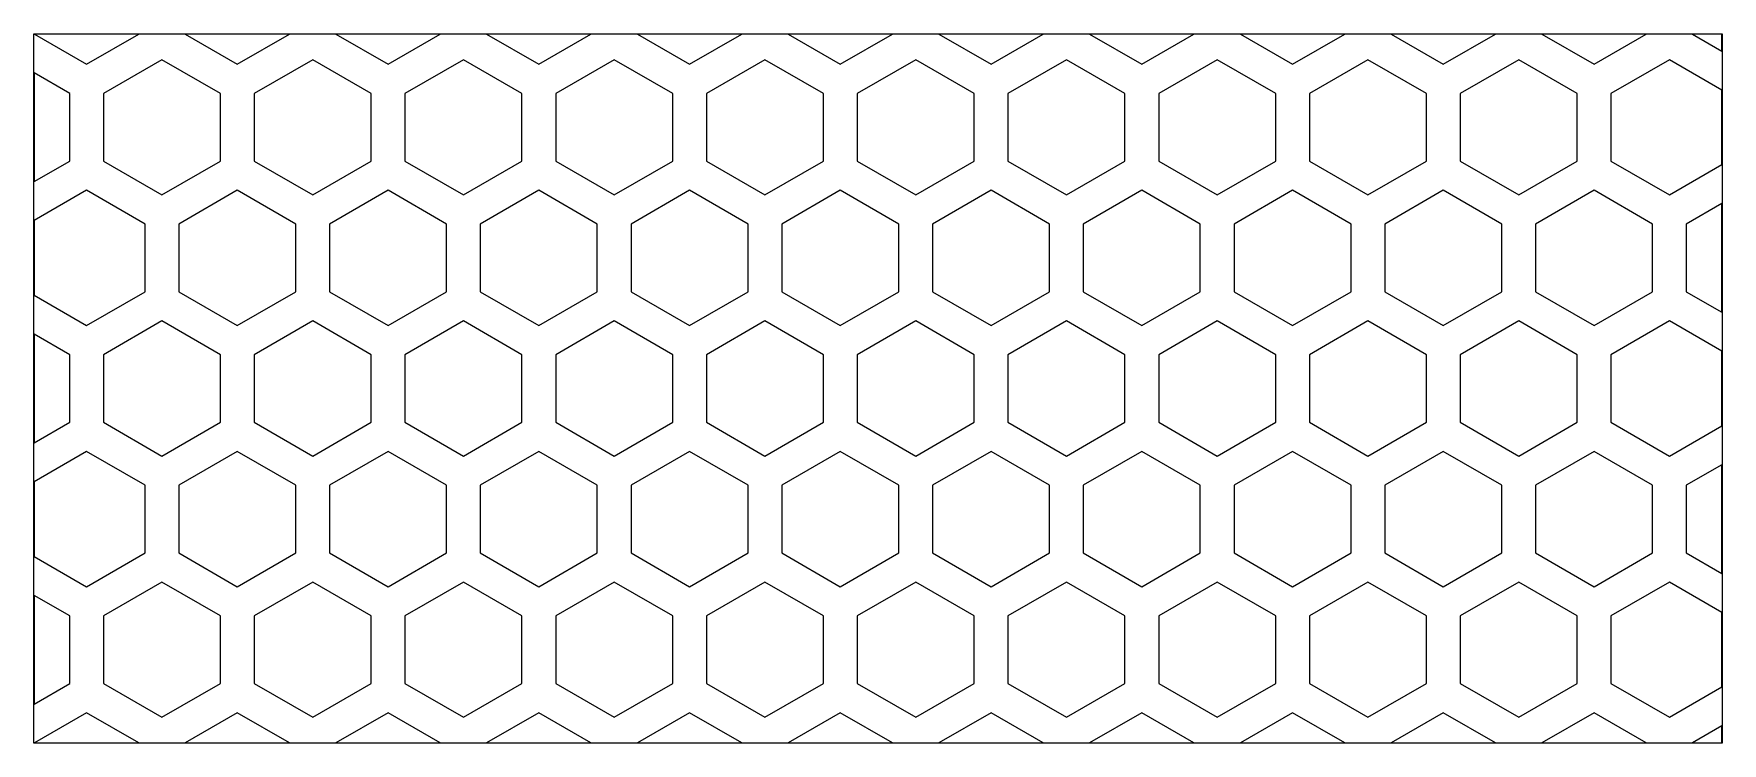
# Model space of a CAD drawing. Extents: x -25 to 25, y -10.5 to 10.5.
import ezdxf

# ---------------------------------------------------------------- set-up
doc = ezdxf.new("R2010")
doc.units = 0
doc.layers.add('Add_Red', color=1, linetype='Continuous')
doc.layers.add('Vector_Red', color=1, linetype='Continuous')

msp = doc.modelspace()

# ---------------------------------------------------------------- linework, layer by layer
at = {"layer": 'Add_Red'}
for points in [[(-21.89171, 10.489999), (-24.98142, 10.489999), (-23.436565, 9.598076), (-21.89171, 10.489999)], [(-17.427608, 10.489999), (-20.51732, 10.489999), (-18.972464, 9.598076), (-17.427608, 10.489999)], [(-12.963506, 10.489999), (-16.053219, 10.489999), (-14.508363, 9.598076), (-12.963506, 10.489999)], [(-8.499406, 10.489999), (-11.589118, 10.489999), (-10.044261, 9.598076), (-8.499406, 10.489999)], [(-4.035304, 10.489999), (-7.125018, 10.489999), (-5.580161, 9.598076), (-4.035304, 10.489999)], [(0.428796, 10.49), (-2.660917, 10.489999), (-1.11606, 9.598076), (0.428796, 10.49)], [(4.892897, 10.49), (1.803184, 10.49), (3.34804, 9.598076), (4.892897, 10.49)], [(9.356998, 10.49), (6.267284, 10.49), (7.812141, 9.598076), (9.356998, 10.49)], [(13.821099, 10.49), (10.731386, 10.49), (12.276243, 9.598076), (13.821099, 10.49)], [(18.285201, 10.49), (15.195485, 10.49), (16.740343, 9.598076), (18.285201, 10.49)], [(22.749302, 10.49), (19.659586, 10.49), (21.204444, 9.598076), (22.749302, 10.49)], [(24.989999, 10.49), (24.123688, 10.49), (24.989999, 9.989835), (24.989999, 10.49)], [(-19.472458, 6.732051), (-19.472458, 8.732051), (-21.204509, 9.732051), (-22.936559, 8.732051), (-22.936559, 6.732051), (-21.204509, 5.732051), (-19.472458, 6.732051)], [(-15.008357, 6.732051), (-15.008357, 8.732051), (-16.740408, 9.732051), (-18.472459, 8.732051), (-18.472459, 6.732051), (-16.740408, 5.732051), (-15.008357, 6.732051)], [(-10.544256, 6.732051), (-10.544256, 8.732051), (-12.276306, 9.732051), (-14.008357, 8.732051), (-14.008357, 6.732051), (-12.276306, 5.732051), (-10.544256, 6.732051)], [(-6.080155, 6.732051), (-6.080155, 8.732051), (-7.812206, 9.732051), (-9.544256, 8.732051), (-9.544256, 6.732051), (-7.812206, 5.732051), (-6.080155, 6.732051)], [(-1.616054, 6.732051), (-1.616054, 8.732051), (-3.348105, 9.732051), (-5.080155, 8.732051), (-5.080155, 6.732051), (-3.348105, 5.732051), (-1.616054, 6.732051)], [(2.848046, 6.732051), (2.848046, 8.732051), (1.115996, 9.732051), (-0.616054, 8.732051), (-0.616054, 6.732051), (1.115996, 5.732051), (2.848046, 6.732051)], [(7.312147, 6.732051), (7.312147, 8.732051), (5.580096, 9.732051), (3.848045, 8.732051), (3.848045, 6.732051), (5.580096, 5.732051), (7.312147, 6.732051)], [(11.776248, 6.732051), (11.776248, 8.732051), (10.044198, 9.732051), (8.312147, 8.732051), (8.312147, 6.732051), (10.044198, 5.732051), (11.776248, 6.732051)], [(16.240349, 6.732051), (16.240349, 8.732051), (14.508298, 9.732051), (12.776248, 8.732051), (12.776248, 6.732051), (14.508298, 5.732051), (16.240349, 6.732051)], [(20.70445, 6.732051), (20.70445, 8.732051), (18.972399, 9.732051), (17.240349, 8.732051), (17.240349, 6.732051), (18.972399, 5.732051), (20.70445, 6.732051)], [(24.989999, 6.628964), (24.989999, 8.835138), (23.436501, 9.732051), (21.70445, 8.732051), (21.70445, 6.732051), (23.436501, 5.732051), (24.989999, 6.628964)], [(-23.936559, 6.732051), (-23.936559, 8.732051), (-24.99, 9.340255), (-24.99, 6.123847), (-23.936559, 6.732051)], [(-21.704482, 2.866025), (-21.704482, 4.866025), (-23.436532, 5.866025), (-24.99, 4.96913), (-24.99, 2.76292), (-23.436532, 1.866025), (-21.704482, 2.866025)], [(-17.240381, 2.866025), (-17.240381, 4.866025), (-18.972432, 5.866025), (-20.704483, 4.866025), (-20.704483, 2.866025), (-18.972432, 1.866025), (-17.240381, 2.866025)], [(-12.77628, 2.866025), (-12.77628, 4.866025), (-14.50833, 5.866025), (-16.240381, 4.866025), (-16.240381, 2.866025), (-14.50833, 1.866025), (-12.77628, 2.866025)], [(-8.312179, 2.866025), (-8.312179, 4.866025), (-10.044229, 5.866025), (-11.77628, 4.866025), (-11.77628, 2.866025), (-10.044229, 1.866025), (-8.312179, 2.866025)], [(-3.848078, 2.866025), (-3.848078, 4.866025), (-5.580129, 5.866025), (-7.312179, 4.866025), (-7.312179, 2.866025), (-5.580129, 1.866025), (-3.848078, 2.866025)], [(0.616023, 2.866025), (0.616023, 4.866025), (-1.116027, 5.866025), (-2.848078, 4.866025), (-2.848078, 2.866025), (-1.116027, 1.866025), (0.616023, 2.866025)], [(5.080123, 2.866025), (5.080123, 4.866025), (3.348072, 5.866025), (1.616022, 4.866025), (1.616022, 2.866025), (3.348072, 1.866025), (5.080123, 2.866025)], [(9.544224, 2.866025), (9.544224, 4.866025), (7.812174, 5.866025), (6.080123, 4.866025), (6.080123, 2.866025), (7.812174, 1.866025), (9.544224, 2.866025)], [(14.008325, 2.866025), (14.008325, 4.866025), (12.276275, 5.866025), (10.544224, 4.866025), (10.544224, 2.866025), (12.276275, 1.866025), (14.008325, 2.866025)], [(18.472426, 2.866025), (18.472426, 4.866025), (16.740375, 5.866025), (15.008325, 4.866025), (15.008325, 2.866025), (16.740375, 1.866025), (18.472426, 2.866025)], [(22.936528, 2.866025), (22.936528, 4.866025), (21.204477, 5.866025), (19.472426, 4.866025), (19.472426, 2.866025), (21.204477, 1.866025), (22.936528, 2.866025)], [(24.989999, 5.474248), (23.936527, 4.866025), (23.936527, 2.866025), (24.989999, 2.257802), (24.989999, 5.474248)], [(-19.472426, -1), (-19.472426, 1), (-21.204477, 2), (-22.936527, 1), (-22.936527, -1), (-21.204477, -2), (-19.472426, -1)], [(-15.008325, -1), (-15.008325, 1), (-16.740375, 2), (-18.472426, 1), (-18.472426, -1), (-16.740375, -2), (-15.008325, -1)], [(-10.544223, -1), (-10.544223, 1), (-12.276274, 2), (-14.008325, 1), (-14.008325, -1), (-12.276274, -2), (-10.544223, -1)], [(-6.080123, -1), (-6.080123, 1), (-7.812174, 2), (-9.544223, 1), (-9.544223, -1), (-7.812174, -2), (-6.080123, -1)], [(-1.616021, -1), (-1.616021, 1), (-3.348072, 2), (-5.080123, 1), (-5.080123, -1), (-3.348072, -2), (-1.616021, -1)], [(2.848078, -1), (2.848078, 1), (1.116028, 2), (-0.616022, 1), (-0.616022, -1), (1.116028, -2), (2.848078, -1)], [(7.312179, -1), (7.312179, 1), (5.580129, 2), (3.848078, 1), (3.848078, -1), (5.580129, -2), (7.312179, -1)], [(11.776281, -1), (11.776281, 1), (10.04423, 2), (8.312179, 1), (8.312179, -1), (10.04423, -2), (11.776281, -1)], [(16.240381, -1), (16.240381, 1), (14.50833, 2), (12.776281, 1), (12.776281, -1), (14.50833, -2), (16.240381, -1)], [(20.704483, -1), (20.704483, 1), (18.972432, 2), (17.240381, 1), (17.240381, -1), (18.972432, -2), (20.704483, -1)], [(24.99, -1.103105), (24.989999, 1.103105), (23.436533, 2), (21.704482, 1), (21.704482, -1), (23.436533, -2), (24.99, -1.103105)], [(-23.936526, -1), (-23.936526, 1), (-24.99, 1.608223), (-24.989999, -1.608223), (-23.936526, -1)], [(-21.70445, -4.866025), (-21.70445, -2.866025), (-23.4365, -1.866025), (-24.989999, -2.762938), (-24.989999, -4.969112), (-23.4365, -5.866025), (-21.70445, -4.866025)], [(-17.240349, -4.866025), (-17.240349, -2.866025), (-18.972399, -1.866025), (-20.70445, -2.866025), (-20.70445, -4.866025), (-18.972399, -5.866025), (-17.240349, -4.866025)], [(-12.776247, -4.866025), (-12.776247, -2.866025), (-14.508298, -1.866025), (-16.240349, -2.866025), (-16.240349, -4.866025), (-14.508298, -5.866025), (-12.776247, -4.866025)], [(-8.312147, -4.866025), (-8.312147, -2.866025), (-10.044196, -1.866025), (-11.776247, -2.866025), (-11.776247, -4.866025), (-10.044196, -5.866025), (-8.312147, -4.866025)], [(-3.848045, -4.866025), (-3.848045, -2.866025), (-5.580096, -1.866025), (-7.312147, -2.866025), (-7.312147, -4.866025), (-5.580096, -5.866025), (-3.848045, -4.866025)], [(0.616055, -4.866025), (0.616055, -2.866025), (-1.115995, -1.866025), (-2.848046, -2.866025), (-2.848046, -4.866025), (-1.115995, -5.866025), (0.616055, -4.866025)], [(5.080155, -4.866025), (5.080155, -2.866025), (3.348105, -1.866025), (1.616055, -2.866025), (1.616055, -4.866025), (3.348105, -5.866025), (5.080155, -4.866025)], [(9.544257, -4.866025), (9.544257, -2.866025), (7.812206, -1.866025), (6.080155, -2.866025), (6.080155, -4.866025), (7.812206, -5.866025), (9.544257, -4.866025)], [(14.008357, -4.866025), (14.008357, -2.866025), (12.276308, -1.866025), (10.544257, -2.866025), (10.544257, -4.866025), (12.276308, -5.866025), (14.008357, -4.866025)], [(18.472459, -4.866025), (18.472459, -2.866025), (16.740408, -1.866025), (15.008357, -2.866025), (15.008357, -4.866025), (16.740408, -5.866025), (18.472459, -4.866025)], [(22.93656, -4.866025), (22.93656, -2.866025), (21.204509, -1.866025), (19.472458, -2.866025), (19.472458, -4.866025), (21.204509, -5.866025), (22.93656, -4.866025)], [(24.99, -2.257821), (23.93656, -2.866025), (23.93656, -4.866025), (24.99, -5.474229), (24.99, -2.257821)], [(-19.472393, -8.732051), (-19.472393, -6.732051), (-21.204444, -5.732051), (-22.936494, -6.732051), (-22.936494, -8.732051), (-21.204444, -9.732051), (-19.472393, -8.732051)], [(-15.008292, -8.732051), (-15.008292, -6.732051), (-16.740343, -5.732051), (-18.472394, -6.732051), (-18.472394, -8.732051), (-16.740343, -9.732051), (-15.008292, -8.732051)], [(-10.544191, -8.732051), (-10.544191, -6.732051), (-12.276242, -5.732051), (-14.008292, -6.732051), (-14.008292, -8.732051), (-12.276242, -9.732051), (-10.544191, -8.732051)], [(-6.08009, -8.732051), (-6.08009, -6.732051), (-7.812141, -5.732051), (-9.544191, -6.732051), (-9.544191, -8.732051), (-7.812141, -9.732051), (-6.08009, -8.732051)], [(-1.615989, -8.732051), (-1.615989, -6.732051), (-3.34804, -5.732051), (-5.080091, -6.732051), (-5.080091, -8.732051), (-3.34804, -9.732051), (-1.615989, -8.732051)], [(2.848111, -8.732051), (2.848111, -6.732051), (1.116061, -5.732051), (-0.615989, -6.732051), (-0.615989, -8.732051), (1.116061, -9.732051), (2.848111, -8.732051)], [(7.312212, -8.732051), (7.312212, -6.732051), (5.580161, -5.732051), (3.84811, -6.732051), (3.84811, -8.732051), (5.580161, -9.732051), (7.312212, -8.732051)], [(11.776313, -8.732051), (11.776313, -6.732051), (10.044262, -5.732051), (8.312212, -6.732051), (8.312212, -8.732051), (10.044262, -9.732051), (11.776313, -8.732051)], [(16.240414, -8.732051), (16.240414, -6.732051), (14.508363, -5.732051), (12.776313, -6.732051), (12.776313, -8.732051), (14.508363, -9.732051), (16.240414, -8.732051)], [(20.704515, -8.732051), (20.704515, -6.732051), (18.972464, -5.732051), (17.240413, -6.732051), (17.240413, -8.732051), (18.972464, -9.732051), (20.704515, -8.732051)], [(24.99, -8.835175), (24.99, -6.628927), (23.436566, -5.732051), (21.704515, -6.732051), (21.704515, -8.732051), (23.436566, -9.732051), (24.99, -8.835175)], [(-23.936494, -8.732051), (-23.936494, -6.732051), (-24.989999, -6.12381), (-24.989999, -9.340292), (-23.936494, -8.732051)], [(-21.89161, -10.49), (-23.436467, -9.598076), (-24.981325, -10.49), (-21.89161, -10.49)], [(-17.427509, -10.49), (-18.972367, -9.598076), (-20.517225, -10.49), (-17.427509, -10.49)], [(-12.963409, -10.49), (-14.508266, -9.598076), (-16.053123, -10.49), (-12.963409, -10.49)], [(-8.499308, -10.49), (-10.044164, -9.598076), (-11.589021, -10.49), (-8.499308, -10.49)], [(-4.035207, -10.49), (-5.580064, -9.598076), (-7.124921, -10.49), (-4.035207, -10.49)], [(0.428893, -10.489999), (-1.115962, -9.598076), (-2.660819, -10.49), (0.428893, -10.489999)], [(4.892994, -10.489999), (3.348137, -9.598076), (1.803281, -10.489999), (4.892994, -10.489999)], [(9.357095, -10.489999), (7.812238, -9.598076), (6.267382, -10.489999), (9.357095, -10.489999)], [(13.821196, -10.489999), (12.27634, -9.598076), (10.731483, -10.489999), (13.821196, -10.489999)], [(18.285296, -10.489999), (16.74044, -9.598076), (15.195584, -10.489999), (18.285296, -10.489999)], [(22.749397, -10.489999), (21.204542, -9.598076), (19.659686, -10.489999), (22.749397, -10.489999)], [(24.99, -10.489999), (24.99, -9.98989), (24.123787, -10.489999), (24.99, -10.489999)]]:
    msp.add_lwpolyline(points, dxfattribs=at)
at = {"layer": 'Vector_Red'}
msp.add_lwpolyline([(-25, 10.5), (25, 10.5), (25, -10.5), (-25, -10.5), (-25, 10.5)], dxfattribs=at)

doc.saveas('drawing.dxf')
